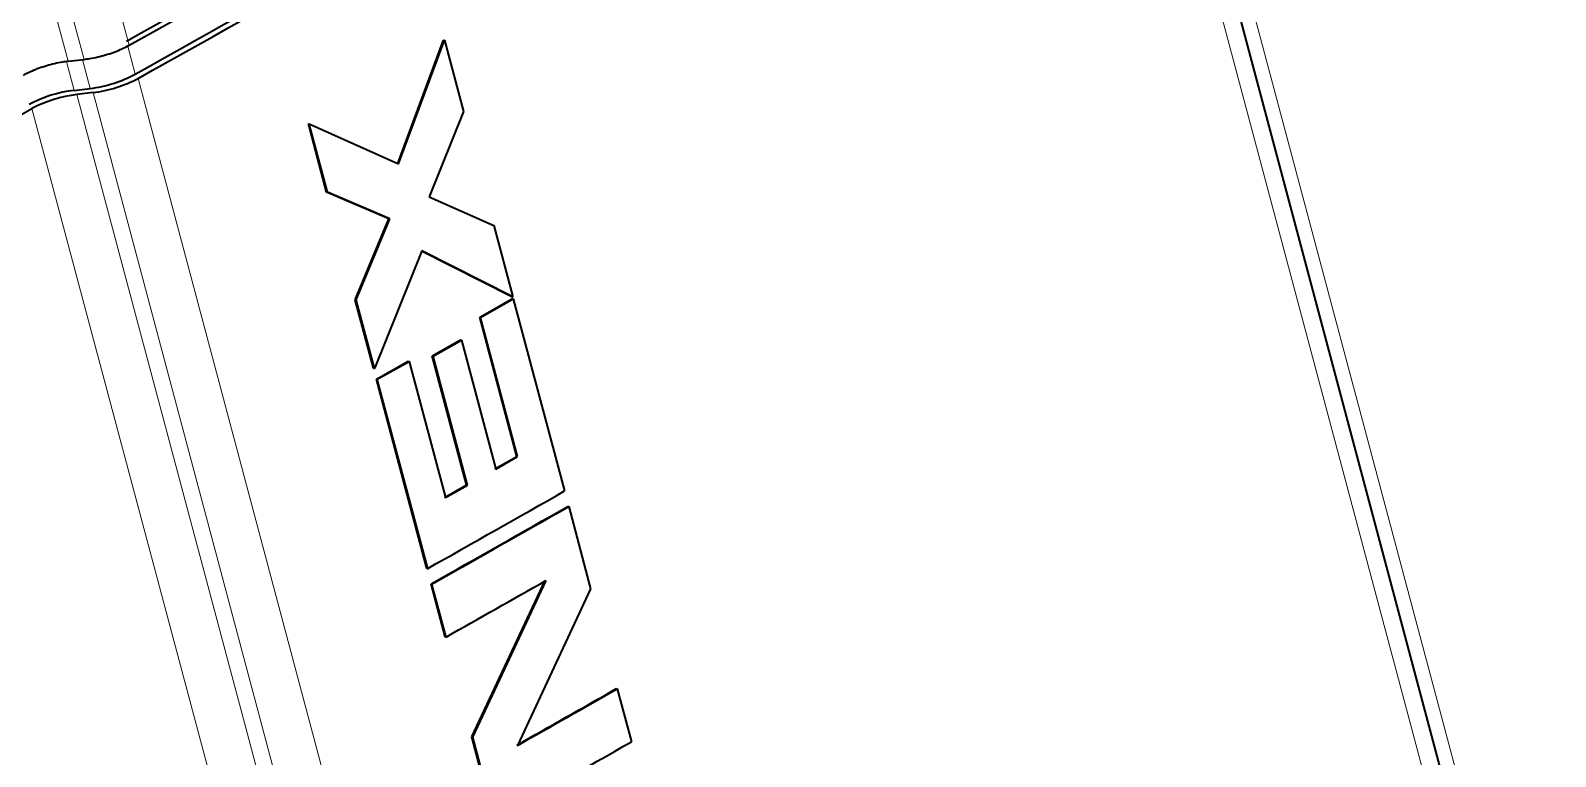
# Paper-space layout 'Blatt1' of a CAD drawing. Header units: millimetres. Extents: x 0 to 1189, y 0 to 841.
# Drawn here: x 846.59 to 851.59, y 650.51 to 652.9 of the extents above; entities that cross this region are included whole.
import ezdxf

# ---------------------------------------------------------------- set-up
doc = ezdxf.new("R2010")
doc.units = ezdxf.units.MM

psp = doc.layouts.new('Blatt1')

# ---------------------------------------------------------------- linework, layer by layer
at = {"color": 8, "linetype": 'Continuous', "lineweight": 18}
for p, q in [((850.1377, 654.6854), (851.5888, 649.2439)), ((851.5183, 649.1013), (850.0672, 654.5428)), ((846.5338, 653.4537), (846.7115, 652.7941)), ((846.7496, 653.4494), (846.912, 652.8469)), ((846.6017, 653.403), (846.764, 652.8005)), ((846.9068, 652.8443), (846.9315, 652.7518)), ((846.7059, 652.7932), (846.7311, 652.6989)), ((846.7583, 652.7998), (846.7835, 652.7053)), ((846.7931, 652.6917), (848.2441, 647.2502)), ((846.941, 652.7381), (848.3921, 647.2966)), ((848.0441, 647.1976), (846.593, 652.6391)), ((846.7405, 652.6852), (848.1916, 647.2438))]:
    psp.add_line(p, q, dxfattribs=at)
at = {"color": 7, "linetype": 'Continuous', "lineweight": 35}
for p, q in [((851.5635, 649.1574), (850.1124, 654.5989)), ((847.7925, 652.4586), (847.9427, 652.8635)), ((847.7949, 652.4575), (847.9454, 652.8631)), ((847.9427, 652.8635), (847.9454, 652.8631)), ((847.9454, 652.8631), (848.0076, 652.6297)), ((846.7115, 652.7941), (846.764, 652.8005)), ((846.7311, 652.6989), (846.7835, 652.7053)), ((846.7931, 652.6917), (846.7405, 652.6852)), ((847.5592, 652.365), (847.4993, 652.5898)), ((847.4993, 652.5898), (847.5019, 652.5893)), ((847.5019, 652.5893), (847.7949, 652.4575)), ((847.5618, 652.3645), (847.5019, 652.5893)), ((848.0076, 652.6297), (847.8949, 652.3501)), ((847.7634, 652.2775), (847.5592, 652.365)), ((847.5592, 652.365), (847.5618, 652.3645)), ((847.766, 652.2771), (847.5618, 652.3645)), ((847.8949, 652.3501), (848.1074, 652.2553)), ((847.6532, 652.0125), (847.7634, 652.2775)), ((847.6558, 652.0121), (847.766, 652.2771)), ((847.7634, 652.2775), (847.766, 652.2771)), ((848.1074, 652.2553), (848.1697, 652.0219)), ((847.871, 652.1724), (847.7158, 651.7873)), ((848.167, 652.0223), (847.8707, 652.1717)), ((848.1697, 652.0219), (847.871, 652.1724)), ((847.7132, 651.7878), (847.6532, 652.0125)), ((847.6532, 652.0125), (847.6558, 652.0121)), ((847.7158, 651.7873), (847.6558, 652.0121)), ((848.0611, 651.955), (848.1687, 652.0162)), ((848.0638, 651.9546), (848.1713, 652.0157)), ((848.167, 652.0223), (848.1697, 652.0219)), ((848.1687, 652.0162), (848.1713, 652.0157)), ((848.1713, 652.0157), (848.3394, 651.3852)), ((848.1829, 651.4984), (848.0611, 651.955)), ((848.0638, 651.9546), (848.0611, 651.955)), ((848.1855, 651.498), (848.0638, 651.9546)), ((847.9054, 651.828), (847.9983, 651.8806)), ((847.908, 651.8275), (848.001, 651.8802)), ((847.9983, 651.8806), (848.001, 651.8802)), ((848.001, 651.8802), (848.1137, 651.4572)), ((847.7227, 651.7518), (847.8271, 651.8107)), ((847.7253, 651.7514), (847.8297, 651.8103)), ((847.8271, 651.8107), (847.8297, 651.8103)), ((847.8297, 651.8103), (847.9488, 651.3639)), ((848.0182, 651.405), (847.9054, 651.828)), ((847.908, 651.8275), (847.9054, 651.828)), ((848.0208, 651.4046), (847.908, 651.8275)), ((847.7132, 651.7878), (847.7158, 651.7873)), ((847.8882, 651.1315), (847.7227, 651.7518)), ((847.7253, 651.7514), (847.7227, 651.7518)), ((847.8908, 651.131), (847.7253, 651.7514)), ((848.1111, 651.4577), (848.1829, 651.4984)), ((848.1137, 651.4572), (848.1855, 651.498)), ((848.1829, 651.4984), (848.1855, 651.498)), ((847.9462, 651.3643), (848.0182, 651.405)), ((847.9488, 651.3639), (848.0208, 651.4046)), ((848.0182, 651.405), (848.0208, 651.4046)), ((848.3504, 651.3348), (848.353, 651.3343)), ((848.353, 651.3343), (848.4249, 651.0649)), ((847.8882, 651.1315), (847.8908, 651.131)), ((848.0356, 650.5786), (848.2759, 651.0922)), ((848.0382, 650.5781), (848.2786, 651.0918)), ((847.9481, 650.9067), (847.9017, 651.0806)), ((847.9043, 651.0802), (847.9017, 651.0806)), ((847.9507, 650.9063), (847.9043, 651.0802)), ((848.4249, 651.0649), (848.1851, 650.5512)), ((847.9507, 650.9063), (847.9481, 650.9067)), ((848.5097, 650.7372), (848.5124, 650.7368)), ((848.5124, 650.7368), (848.5587, 650.5629)), ((848.1075, 650.3092), (848.0356, 650.5786)), ((848.0356, 650.5786), (848.0382, 650.5781)), ((848.1101, 650.3087), (848.0382, 650.5781))]:
    psp.add_line(p, q, dxfattribs=at)
for centre, radius, start, end in [((785.242, 763.2429), 126.4368, 299.188097, 300.806526), ((785.237, 763.2927), 126.4993, 299.1798, 300.814823), ((785.266, 763.1839), 126.4993, 299.179805, 300.814818), ((785.271, 763.1341), 126.4368, 299.188097, 300.806526), ((846.7326, 653.1266), 0.4244, 276.8888, 297.9521), ((846.7821, 652.2772), 0.4248, 96.8969, 117.8684), ((846.7421, 653.113), 0.4244, 276.8894, 297.9459), ((780.112, 772.1617), 136.7676, 298.402235, 299.083737), ((846.7916, 652.2634), 0.4249, 96.8975, 117.8623), ((783.8409, 764.719), 130.4017, 299.417765, 299.644342), ((783.855, 764.6629), 130.3952, 299.417765, 299.644342), ((783.8544, 764.6681), 130.4017, 299.417765, 299.644342), ((783.7744, 764.7177), 130.6584, 299.417893, 299.583083), ((784.1408, 763.8425), 130.139, 299.478852, 299.644471), ((784.1402, 763.8477), 130.1455, 299.478852, 299.644471), ((784.0602, 763.8966), 130.4017, 299.417765, 299.644342)]:
    psp.add_arc(centre, radius, start, end, dxfattribs=at)
for points, knots in [([(846.764, 652.8005), (846.7703, 652.8014), (846.7849, 652.8034), (846.8087, 652.8082), (846.8345, 652.815), (846.8554, 652.8218), (846.8748, 652.8291), (846.8931, 652.8369), (846.9056, 652.8435), (846.912, 652.8469)], [0, 0, 0, 0, 0.122973, 0.28601, 0.449043, 0.612074, 0.693377, 0.844808, 1, 1, 1, 1]), ([(846.7115, 652.7941), (846.7052, 652.7932), (846.6906, 652.7912), (846.6669, 652.7863), (846.6411, 652.7796), (846.6202, 652.7727), (846.6008, 652.7655), (846.5828, 652.7578), (846.5703, 652.7512), (846.564, 652.7479)], [0, 0, 0, 0, 0.123428, 0.28707, 0.450706, 0.614341, 0.695945, 0.846153, 1, 1, 1, 1])]:
    psp.add_open_spline(points, degree=3, knots=knots, dxfattribs=at)

doc.saveas('drawing.dxf')
